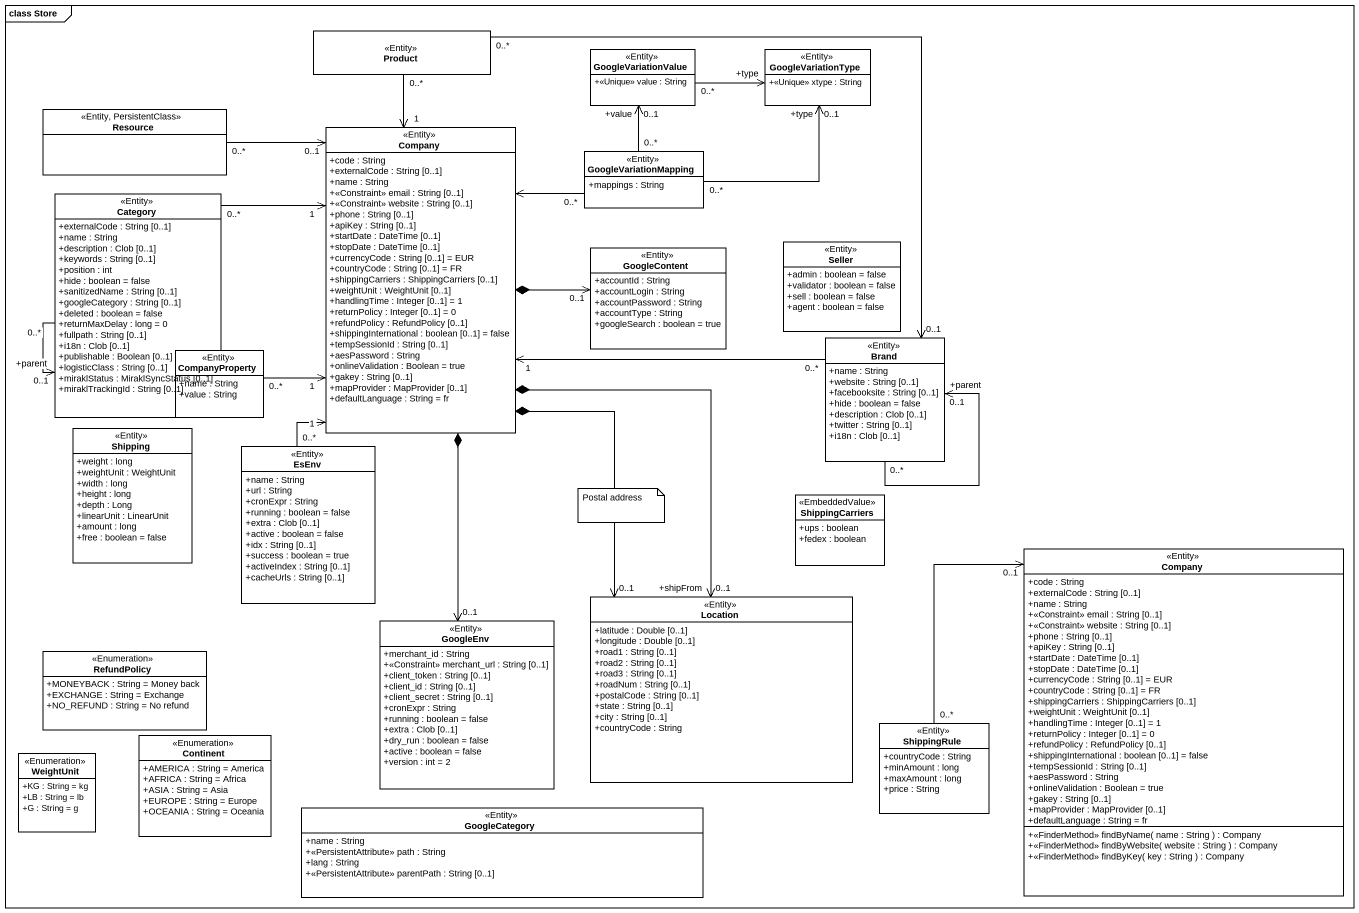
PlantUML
@startuml
mainframe class Store
hide circle
hide empty members
skinparam classAttributeIconSize 0
class Product <<Entity>>
class GoogleVariationValue <<Entity>> {
  +<<Unique>> value : String
}
class GoogleVariationType <<Entity>> {
  +<<Unique>> xtype : String
}
class Resource <<Entity, PersistentClass>>
class Company <<Entity>> {
  +code : String
  +externalCode : String [0..1]
  +name : String
  +<<Constraint>> email : String [0..1]
  +<<Constraint>> website : String [0..1]
  +phone : String [0..1]
  +apiKey : String [0..1]
  +startDate : DateTime [0..1]
  +stopDate : DateTime [0..1]
  +currencyCode : String [0..1] = EUR
  +countryCode : String [0..1] = FR
  +shippingCarriers : ShippingCarriers [0..1]
  +weightUnit : WeightUnit [0..1]
  +handlingTime : Integer [0..1] = 1
  +returnPolicy : Integer [0..1] = 0
  +refundPolicy : RefundPolicy [0..1]
  +shippingInternational : boolean [0..1] = false
  +tempSessionId : String [0..1]
  +aesPassword : String
  +onlineValidation : Boolean = true
  +gakey : String [0..1]
  +mapProvider : MapProvider [0..1]
  +defaultLanguage : String = fr
}
class GoogleVariationMapping <<Entity>> {
  +mappings : String
}
class Category <<Entity>> {
  +externalCode : String [0..1]
  +name : String
  +description : Clob [0..1]
  +keywords : String [0..1]
  +position : int
  +hide : boolean = false
  +sanitizedName : String [0..1]
  +googleCategory : String [0..1]
  +deleted : boolean = false
  +returnMaxDelay : long = 0
  +fullpath : String [0..1]
  +i18n : Clob [0..1]
  +publishable : Boolean [0..1]
  +logisticClass : String [0..1]
  +miraklStatus : MiraklSyncStatus [0..1]
  +miraklTrackingId : String [0..1]
}
class GoogleContent <<Entity>> {
  +accountId : String
  +accountLogin : String
  +accountPassword : String
  +accountType : String
  +googleSearch : boolean = true
}
class Seller <<Entity>> {
  +admin : boolean = false
  +validator : boolean = false
  +sell : boolean = false
  +agent : boolean = false
}
class CompanyProperty <<Entity>> {
  +name : String
  +value : String
}
class Brand <<Entity>> {
  +name : String
  +website : String [0..1]
  +facebooksite : String [0..1]
  +hide : boolean = false
  +description : Clob [0..1]
  +twitter : String [0..1]
  +i18n : Clob [0..1]
}
class Shipping <<Entity>> {
  +weight : long
  +weightUnit : WeightUnit
  +width : long
  +height : long
  +depth : Long
  +linearUnit : LinearUnit
  +amount : long
  +free : boolean = false
}
class EsEnv <<Entity>> {
  +name : String
  +url : String
  +cronExpr : String
  +running : boolean = false
  +extra : Clob [0..1]
  +active : boolean = false
  +idx : String [0..1]
  +success : boolean = true
  +activeIndex : String [0..1]
  +cacheUrls : String [0..1]
}
class ShippingCarriers <<EmbeddedValue>> {
  +ups : boolean
  +fedex : boolean
}
class "Company" as Company_2 <<Entity>> {
  +code : String
  +externalCode : String [0..1]
  +name : String
  +<<Constraint>> email : String [0..1]
  +<<Constraint>> website : String [0..1]
  +phone : String [0..1]
  +apiKey : String [0..1]
  +startDate : DateTime [0..1]
  +stopDate : DateTime [0..1]
  +currencyCode : String [0..1] = EUR
  +countryCode : String [0..1] = FR
  +shippingCarriers : ShippingCarriers [0..1]
  +weightUnit : WeightUnit [0..1]
  +handlingTime : Integer [0..1] = 1
  +returnPolicy : Integer [0..1] = 0
  +refundPolicy : RefundPolicy [0..1]
  +shippingInternational : boolean [0..1] = false
  +tempSessionId : String [0..1]
  +aesPassword : String
  +onlineValidation : Boolean = true
  +gakey : String [0..1]
  +mapProvider : MapProvider [0..1]
  +defaultLanguage : String = fr
  +<<FinderMethod>> findByName( name : String ) : Company
  +<<FinderMethod>> findByWebsite( website : String ) : Company
  +<<FinderMethod>> findByKey( key : String ) : Company
}
class GoogleEnv <<Entity>> {
  +merchant_id : String
  +<<Constraint>> merchant_url : String [0..1]
  +client_token : String [0..1]
  +client_id : String [0..1]
  +client_secret : String [0..1]
  +cronExpr : String
  +running : boolean = false
  +extra : Clob [0..1]
  +dry_run : boolean = false
  +active : boolean = false
  +version : int = 2
}
class Location <<Entity>> {
  +latitude : Double [0..1]
  +longitude : Double [0..1]
  +road1 : String [0..1]
  +road2 : String [0..1]
  +road3 : String [0..1]
  +roadNum : String [0..1]
  +postalCode : String [0..1]
  +state : String [0..1]
  +city : String [0..1]
  +countryCode : String
}
class RefundPolicy <<Enumeration>> {
  +MONEYBACK : String = Money back
  +EXCHANGE : String = Exchange
  +NO_REFUND : String = No refund
}
class Continent <<Enumeration>> {
  +AMERICA : String = America
  +AFRICA : String = Africa
  +ASIA : String = Asia
  +EUROPE : String = Europe
  +OCEANIA : String = Oceania
}
class ShippingRule <<Entity>> {
  +countryCode : String
  +minAmount : long
  +maxAmount : long
  +price : String
}
class WeightUnit <<Enumeration>> {
  +KG : String = kg
  +LB : String = lb
  +G : String = g
}
class GoogleCategory <<Entity>> {
  +name : String
  +<<PersistentAttribute>> path : String
  +lang : String
  +<<PersistentAttribute>> parentPath : String [0..1]
}
Product "0..*" --> "0..1" Brand
GoogleVariationValue "0..*" -right-> "+type" GoogleVariationType
Company "1" <-up- "0..*" Product
Company "0..1" <-left- "0..*" Resource
Company "1" <-left- "0..*" Category
Company *-right-> "0..1" GoogleContent
Company "1" <-right- "0..*" Brand
Company *--> "0..1" GoogleEnv
Company *--> "0..1" Location
Company *--> "0..1\n+shipFrom" Location
GoogleVariationMapping "0..*" -up-> "0..1\n+value" GoogleVariationValue
GoogleVariationMapping "0..*" -right-> "0..1\n+type" GoogleVariationType
GoogleVariationMapping "0..*" -left-> Company
Category "0..*" --> "+parent\n0..1" Category
CompanyProperty "0..*" -right-> "1" Company
Brand "0..*" --> "+parent\n0..1" Brand
EsEnv "0..*" -up-> "1" Company
ShippingRule "0..*" -right-> "0..1" Company_2
note as N1
  Postal address
end note
@enduml
